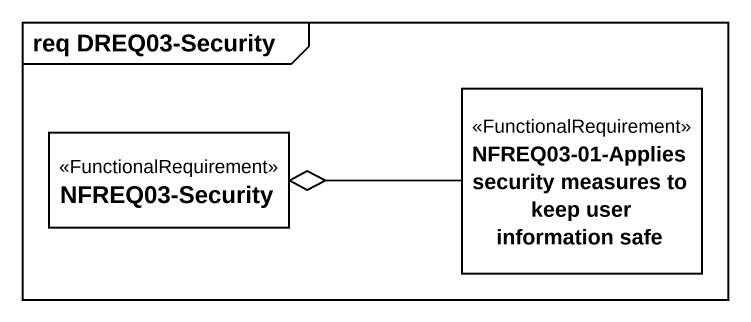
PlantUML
@startuml
mainframe req DREQ03-Security
hide circle
hide empty members
class "NFREQ03-01-Applies security measures to keep user information safe" as NFREQ03_01_Applies_security <<FunctionalRequirement>>
class "NFREQ03-Security" as NFREQ03_Security <<FunctionalRequirement>>
NFREQ03_01_Applies_security -left-o NFREQ03_Security
@enduml
